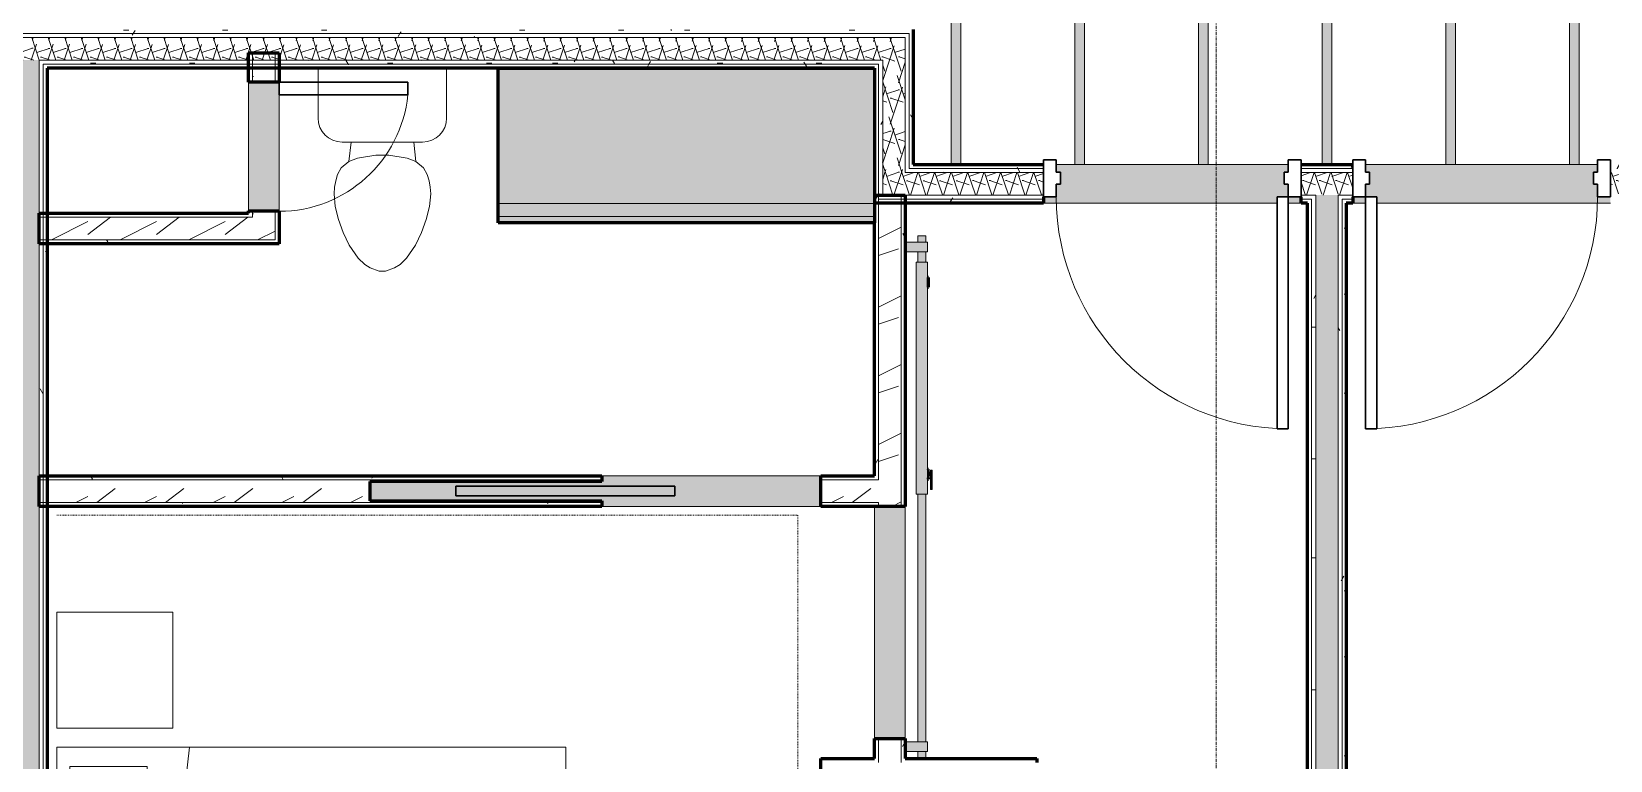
# Model space of a CAD drawing. Header units: inches. Extents: x -4061 to -1937, y 9836 to 11171.
# Drawn here: x -3338.2 to -3093.1, y 10268.7 to 10381.8 of the extents above; entities that cross this region are included whole.
import ezdxf

# ---------------------------------------------------------------- set-up
doc = ezdxf.new("R2010")
doc.units = ezdxf.units.IN
doc.header["$MEASUREMENT"] = 0
doc.linetypes.add('Dash', pattern=[0.25, 0.125, -0.125])
doc.linetypes.add('Grid Line 1_2_', pattern=[0.875, 0.5, -0.125, 0.125, -0.125])
for name, color, linetype, lineweight in [('0-1', 7, 'Continuous', 5), ('0-2', 250, 'Continuous', 9), ('A-DOOR', 31, 'Continuous', 18), ('A-DOOR-1', 250, 'Continuous', 9), ('A-DOOR-2', 50, 'Continuous', 30), ('A-DOOR-3', 90, 'Continuous', 18), ('A-DOOR-4', 135, 'Continuous', 18), ('A-DOOR-5', 7, 'Continuous', 18), ('A-DOOR-6', 10, 'Continuous', 60), ('A-DOOR-7', 31, 'Continuous', 30), ('A-DOOR-8', 31, 'Continuous', 9), ('A-DOOR-FRAM', 31, 'Continuous', 30), ('A-WALL', 113, 'Continuous', 18), ('A-WALL-1', 8, 'Continuous', 5), ('A-WALL-2', 10, 'Continuous', 60), ('A-WALL-3', 7, 'Continuous', 18), ('A-WALL-PATT-1', 250, 'Continuous', 9), ('A-WALL-PATT-2', 253, 'Continuous', 9), ('A-WALL-PATT-4', 111, 'Continuous', 9), ('I-FURN-1', 250, 'Continuous', 9), ('I-FURN-HDLN-1', 250, 'Dash', 9), ('I-WALL', 2, 'Continuous', 18), ('I-WALL-1', 2, 'Continuous', 5), ('I-WALL-2', 2, 'Continuous', 60), ('P-SANR-FIXT-2', 250, 'Continuous', 9), ('Q-CASE-1', 253, 'Continuous', 9), ('Q-CASE-2', 10, 'Continuous', 60), ('Q-CASE-3', 250, 'Continuous', 9), ('S-BEAM', 12, 'Continuous', 9), ('S-GRID-1', 1, 'Grid Line 1_2_', 9)]:
    doc.layers.add(name, color=color, linetype=linetype, lineweight=lineweight)
pattern_1 = [(0, (-88.066, -241.96), (20.48, 5.12), [0.845, -14.515, 0.845, -14.515, -81.92]), (0, (-88.066, -241.96), (20.48, 5.12), [-30.72, 0.845, -29.875, 0.845, -14.515, -35.84]), (0, (-88.066, -241.96), (20.48, 5.12), [-76.8, 0.845, -9.395, 0.845, -24.755]), (120, (-80.386, -239.4), (-14.67405, 15.1762003), [0.845, -14.515, 0.845, -14.515, -81.92]), (120, (-80.386, -239.4), (-14.67405, 15.1762003), [-30.72, 0.845, -29.875, 0.845, -14.515, -35.84]), (120, (-80.386, -239.4), (-14.67405, 15.1762003), [-76.8, 0.845, -9.395, 0.845, -24.755]), (240, (-77.826, -229.16), (-5.80595, -20.2962003), [0.845, -14.515, 0.845, -14.515, -81.92]), (240, (-77.826, -229.16), (-5.80595, -20.2962003), [-30.72, 0.845, -29.875, 0.845, -14.515, -35.84]), (240, (-77.826, -229.16), (-5.80595, -20.2962003), [-76.8, 0.845, -9.395, 0.845, -24.755])]
pattern_2 = [(216.87, (-83.801, -231.298), (31.9871619, 21.32545714), [5.331, -47.981]), (206.565, (-77.404, -234.497), (-10.662476, -10.6620098), [11.921, -11.921]), (198.435, (-77.404, -239.828), (-21.3244936, -10.6625869), [6.744, -26.974])]
pattern_3 = [(161.57, (-87.746, -241.64), (-2.560496185, -0.000537386), [0, -18.214, 2.022, 0]), (18.43, (-88.386, -241.64), (-2.560496185, 0.000537386), [0, -18.214, 2.022, 0]), (108.43, (-87.746, -241.64), (1.27922091, -6.400876726), [6.07, -14.166]), (71.57, (-88.386, -241.64), (1.27922091, 6.400876726), [6.07, -14.166])]

# ---------------------------------------------------------------- blocks, each defined once
blk = doc.blocks.new('Pocket_Door_2385 - 34_ x 80_-1722045-ENLARGED RCP - 2ND FLOOR PLAN - WEST')
at = {"layer": 'A-DOOR-2'}
for p, q in [((-39.67, 0.75), (-39.67, -0.75)), ((-5.67, 0.75), (-39.67, 0.75)), ((-5.67, -0.75), (-5.67, 0.75)), ((-39.67, -0.75), (-5.67, -0.75))]:
    blk.add_line(p, q, dxfattribs=at)
blk = doc.blocks.new('Toilet-Domestic-3D - Toilet-Domestic-3D-1372870-ENLARGED RCP - 2ND FLOOR PLAN - WEST')
at = {"layer": 'P-SANR-FIXT-2'}
for p, q in [((-5.13, 8), (-3.74, 10)), ((-3.74, 10), (-2.74, 11)), ((-2.74, 11), (-1.87, 11.5)), ((-1.87, 11.5), (-0.5, 12)), ((-0.5, 12), (0.5, 12)), ((0.5, 12), (1.87, 11.5)), ((1.87, 11.5), (2.74, 11)), ((2.74, 11), (3.74, 10)), ((3.74, 10), (5.13, 8)), ((-6.06, 6), (-5.13, 8)), ((5.13, 8), (6.06, 6)), ((-6.79, 4), (-6.06, 6)), ((6.06, 6), (6.79, 4)), ((-7.33, 1.99), (-6.79, 4)), ((6.79, 4), (7.33, 1.99)), ((-7.5, 0), (-7.33, 1.99)), ((7.33, 1.99), (7.5, 0)), ((-7.41, -1), (-7.5, 0)), ((-7.24, -2), (-7.41, -1)), ((-6.97, -3), (-7.24, -2)), ((7.24, -2), (6.97, -3)), ((7.41, -1), (7.24, -2)), ((7.5, 0), (7.41, -1)), ((-6.4, -4), (-6.97, -3)), ((-5.21, -5), (-6.4, -4)), ((6.4, -4), (5.21, -5)), ((6.97, -3), (6.4, -4)), ((-3.84, -5.5), (-5.21, -5)), ((-4.86, -8.02), (-5.21, -5)), ((-1, -6), (-3.84, -5.5)), ((1, -6), (-1, -6)), ((3.84, -5.5), (1, -6)), ((5.21, -5), (3.84, -5.5)), ((4.86, -8.02), (5.21, -5)), ((6.25, -8.02), (-6.25, -8.02)), ((-9.98, -11.75), (-9.98, -19.48)), ((9.98, -19.48), (9.98, -11.75)), ((-9.98, -19.48), (9.98, -19.48))]:
    blk.add_line(p, q, dxfattribs=at)
for centre, start, end in [((-6.25, -11.75), 90, 180), ((6.25, -11.75), 0, 90)]:
    blk.add_arc(centre, 3.73, start, end, dxfattribs=at)
blk = doc.blocks.new('OD_CW_Base Cabinet - OD_CW_Base Cabinet-1913600-ENLARGED RCP - 2ND FLOOR PLAN - WEST')
at = {"layer": 'Q-CASE-1'}
for points in [[(0.74, 0), (0.74, -1), (59.14, -1), (59.14, 0), (5.69, 0)], [(0.74, -1), (0.74, -3), (59.14, -3), (59.14, -1), (5.69, -1)], [(59.14, -3), (0.74, -3), (0.74, -24), (59.14, -24), (59.14, -4.98)]]:
    blk.add_hatch(color=256, dxfattribs=at).paths.add_polyline_path(points, flags=0)
at = {"layer": 'Q-CASE-2'}
for p, q in [((0.74, -24), (0.74, 0)), ((0.74, 0), (59.14, 0)), ((59.14, 0), (59.14, -24)), ((59.14, -24), (0.74, -24))]:
    blk.add_line(p, q, dxfattribs=at)
at = {"layer": 'Q-CASE-3'}
for p, q in [((0.74, 0), (0.74, -1)), ((59.14, 0), (0.74, 0)), ((59.14, -1), (0.74, -1)), ((0.74, -1), (0.74, -3)), ((59.14, -1), (0.74, -1)), ((59.14, -1), (59.14, 0)), ((59.14, -3), (59.14, -1)), ((0.74, -3), (0.74, -24)), ((59.14, -3), (0.74, -3)), ((59.14, -24), (59.14, -3)), ((59.14, -24), (0.74, -24))]:
    blk.add_line(p, q, dxfattribs=at)
blk = doc.blocks.new('Interior_barn_door_18732 - Interior_barn_door_18732-V2-ENLARGED RCP - 2ND FLOOR PLAN - WEST')
at = {"layer": 'A-DOOR-3'}
for points in [[(-23.44, 6.07), (-23.68, 6.07), (-23.66, 5.82), (-23.44, 5.82), (-23.44, 6)], [(-22.49, 6.32), (-22.52, 6.57), (-23.63, 6.57), (-23.63, 6.32), (-22.49, 6.32)], [(-22.69, 5.82), (-22.69, 6.07), (-23.44, 6.07), (-23.44, 5.82)], [(-22.82, 6.07), (-22.85, 6.32), (-23.31, 6.32), (-23.28, 6.07), (-22.85, 6.07)], [(-22.45, 5.82), (-22.47, 6.07), (-22.69, 6.07), (-22.68, 5.82), (-22.47, 5.82)], [(-20.63, 6.57), (-22.49, 6.56), (-22.49, 6.32), (-20.63, 6.32)]]:
    blk.add_hatch(color=256, dxfattribs=at).paths.add_polyline_path(points, flags=0)
at = {"layer": 'A-DOOR-4'}
h = blk.add_hatch(color=256, dxfattribs=at)
h.paths.add_polyline_path([(21, 5.49), (21, 5.57), (20, 5.55), (20, 4.95), (21, 4.95), (21, 5.39)], flags=0)
h.paths.add_polyline_path([(18.5, 5.26), (18.5, 5.57), (-19.9, 5.55), (-19.9, 4.95), (18.5, 4.95), (18.5, 5.26)], flags=0)
h.paths.add_polyline_path([(-55.9, 5.38), (-55.9, 5.57), (-57.5, 5.55), (-57.5, 4.95), (-55.9, 4.95), (-55.9, 5.26)], flags=0)
h.paths.add_polyline_path([(-59, 5.39), (-59, 5.57), (-60, 5.55), (-60, 4.95), (-59, 4.95), (-59, 5.26)], flags=0)
h = blk.add_hatch(color=256, dxfattribs=at)
h.paths.add_polyline_path([(21, 4.64), (21, 4.95), (20, 4.95), (20, 4.32), (21, 4.34), (21, 4.51)], flags=0)
h.paths.add_polyline_path([(18.5, 4.51), (18.5, 4.95), (-19.9, 4.95), (-19.9, 4.32), (18.5, 4.35), (18.5, 4.41)], flags=0)
h.paths.add_polyline_path([(-55.9, 4.32), (-55.9, 4.95), (-57.5, 4.95), (-57.5, 4.32)], flags=0)
h.paths.add_polyline_path([(-59, 4.63), (-59, 4.95), (-60, 4.95), (-60, 4.32), (-59, 4.34), (-59, 4.51)], flags=0)
h = blk.add_hatch(color=256, dxfattribs=at)
h.paths.add_polyline_path([(20, 2.37), (20, 5.85), (18.5, 5.85), (18.5, 2.37), (19.69, 2.37)], flags=0)
h.paths.add_polyline_path([(-57.5, 4.79), (-57.5, 5.85), (-59, 5.82), (-59, 2.37), (-57.5, 2.37), (-57.5, 4.79)], flags=0)
for points in [[(-19.9, 5.82), (-55.9, 5.82), (-55.9, 4.07), (-19.9, 4.07)], [(-52.06, 6), (-53.56, 6), (-53.56, 5.82), (-52.06, 5.82)]]:
    blk.add_hatch(color=256, dxfattribs=at).paths.add_polyline_path(points, flags=0)
h = blk.add_hatch(color=256, dxfattribs=at)
h.paths.add_polyline_path([(-22.23, 5.82), (-22.23, 6), (-22.45, 6), (-22.45, 5.82)], flags=0)
h.paths.add_polyline_path([(-23.68, 6), (-23.73, 6), (-23.73, 5.82), (-23.68, 5.82)], flags=0)
at = {"layer": 'A-DOOR-1'}
for p, q in [((-23.69, 6.07), (-23.69, 5.82)), ((-23.44, 6.07), (-23.69, 6.07)), ((-23.69, 6.07), (-23.68, 6.07)), ((-22.49, 6.57), (-23.63, 6.57)), ((-23.63, 6.57), (-23.63, 6.32)), ((-23.63, 6.32), (-22.49, 6.32)), ((-22.69, 6.07), (-23.44, 6.07)), ((-23.32, 6.32), (-23.32, 6.07)), ((-23.32, 6.32), (-23.32, 6.07)), ((-22.82, 6.07), (-22.82, 6.32)), ((-22.82, 6.07), (-22.82, 6.32)), ((-22.44, 6.07), (-22.69, 6.07)), ((-22.49, 6.32), (-22.49, 6.57)), ((-22.45, 6.07), (-22.44, 6.07)), ((-22.44, 5.82), (-22.44, 6.07)), ((-20.62, 6.32), (-20.62, 6.57))]:
    blk.add_line(p, q, dxfattribs=at)
for points, knots in [([(-22.49, 6.32), (-22.4, 6.32), (-22.1, 6.32), (-21.53, 6.32), (-21, 6.32), (-20.74, 6.32), (-20.61, 6.32), (-20.62, 6.32), (-20.64, 6.32)], [0.1495851, 0.1495851, 0.1495851, 0.1495851, 0.2105513, 0.2964689, 0.3707648, 0.4376596, 0.4969616, 0.5310493, 0.5310493, 0.5310493, 0.5310493]), ([(-20.64, 6.57), (-20.62, 6.57), (-20.61, 6.57), (-20.73, 6.57), (-21.01, 6.57), (-21.53, 6.57), (-22.12, 6.57), (-22.38, 6.57), (-22.48, 6.57)], [-0.5310493, -0.5310493, -0.5310493, -0.5310493, -0.4969616, -0.4376596, -0.3707648, -0.2964689, -0.2105513, -0.1495851, -0.1495851, -0.1495851, -0.1495851])]:
    blk.add_open_spline(points, degree=3, knots=knots, dxfattribs=at)
at = {"layer": 'A-DOOR-5'}
for p, q in [((-59, 5.57), (-60, 5.57)), ((-60, 5.57), (-60, 4.95)), ((-60, 4.95), (-60, 4.32)), ((-59, 2.37), (-59, 5.85)), ((-59, 5.85), (-57.5, 5.85)), ((-57.5, 5.85), (-57.5, 2.37)), ((-55.9, 5.57), (-57.5, 5.57)), ((-55.9, 4.07), (-55.9, 5.82)), ((-55.9, 5.82), (-19.9, 5.82)), ((-19.9, 5.82), (-19.9, 4.07)), ((18.5, 5.57), (-19.9, 5.57)), ((18.5, 5.85), (20, 5.85)), ((18.5, 2.37), (18.5, 5.85)), ((20, 5.85), (20, 2.37)), ((21, 5.57), (20, 5.57)), ((21, 4.95), (21, 5.57)), ((21, 4.32), (21, 4.95)), ((-60, 4.32), (-59, 4.32)), ((-57.5, 4.32), (-55.9, 4.32)), ((-19.9, 4.07), (-55.9, 4.07)), ((-19.9, 4.32), (18.5, 4.32)), ((20, 4.32), (21, 4.32))]:
    blk.add_line(p, q, dxfattribs=at)
at = {"layer": 'A-DOOR-6'}
for p, q in [((-53.56, 6), (-53.56, 5.82)), ((-52.06, 6), (-53.56, 6)), ((-52.06, 5.82), (-52.06, 6)), ((-23.73, 6), (-23.73, 5.82)), ((-23.68, 6), (-23.73, 6)), ((-22.23, 6), (-22.45, 6)), ((-22.23, 5.82), (-22.23, 6))]:
    blk.add_line(p, q, dxfattribs=at)
blk = doc.blocks.new('Single-Flush - CLOSET-1720256-ENLARGED RCP - 2ND FLOOR PLAN - WEST')
at = {"layer": 'A-DOOR-1'}
blk.add_arc((10, -2.37), 20.07, 180, 264.2799, dxfattribs=at)
at = {"layer": 'A-DOOR-2'}
for p, q in [((8, -2.37), (8, -22.34)), ((10, -2.37), (8, -2.37)), ((10, -2.37), (10, -22.34)), ((10, -22.34), (8, -22.34))]:
    blk.add_line(p, q, dxfattribs=at)
blk = doc.blocks.new('Bed-Standard - Queen 60_ x 79_-1433484-ENLARGED RCP - 2ND FLOOR PLAN - WEST')
at = {"layer": 'I-FURN-1'}
for p, q in [((-19.31, 41.3), (40.69, 41.3)), ((-19.31, -37.7), (-19.31, 41.3)), ((40.69, 41.3), (40.69, -37.7)), ((40.69, -23.7), (-19.31, -17.13)), ((-16.31, -23.7), (37.69, -23.7)), ((-16.31, -35.7), (-16.31, -23.7)), ((37.69, -35.7), (37.69, -23.7)), ((-16.31, -35.7), (37.69, -35.7)), ((40.69, -37.7), (-19.31, -37.7))]:
    blk.add_line(p, q, dxfattribs=at)
at = {"layer": 'I-FURN-HDLN-1'}
for p, q in [((-55.31, 77.3), (64.69, 77.3)), ((-55.31, -37.7), (-55.31, 77.3)), ((64.69, 77.3), (64.69, -37.7))]:
    blk.add_line(p, q, dxfattribs=at)
blk = doc.blocks.new('Table-Night Stand - 18_ x 18_ x 24_-1372838-ENLARGED RCP - 2ND FLOOR PLAN - WEST')
at = {"layer": 'I-FURN-1'}
for p, q in [((0.15, 0), (18.15, 0)), ((0.15, -18), (0.15, 0)), ((18.15, 0), (18.15, -18)), ((18.15, -18), (0.15, -18))]:
    blk.add_line(p, q, dxfattribs=at)
blk = doc.blocks.new('CTR - 1st Phase - Unit Layouts_rvt-1-ENLARGED RCP - 2ND FLOOR PLAN - WEST')
at = {"layer": 'A-WALL-1'}
for points in [[(-3303.85, 10354), (-3299.72, 10354), (-3299.72, 10374), (-3304.47, 10374), (-3304.47, 10354)], [(-3215.65, 10308.12), (-3215.65, 10312.87), (-3249.65, 10312.87), (-3249.65, 10312), (-3285.65, 10312), (-3285.65, 10309), (-3249.65, 10309), (-3249.65, 10308.12), (-3227.61, 10308.12)], [(-3206.7, 10272.12), (-3202.57, 10272.12), (-3202.57, 10308.12), (-3207.32, 10308.12), (-3207.32, 10272.12)]]:
    blk.add_hatch(color=256, dxfattribs=at).paths.add_polyline_path(points, flags=0)
at = {"layer": 'A-WALL-PATT-1'}
h = blk.add_hatch(dxfattribs=at)
h.set_pattern_fill('FP_1', color=256, style=0, pattern_type=2)
h.set_pattern_definition(pattern_1)
h.paths.add_polyline_path([(-3207.32, 10269.02), (-3206.7, 10269.02), (-3206.7, 10272.12), (-3207.32, 10272.12), (-3207.32, 10269.13)], flags=0)
h.paths.add_polyline_path([(-3206.7, 10308.12), (-3206.7, 10308.75), (-3207.32, 10308.75), (-3207.32, 10308.12)], flags=0)
h.paths.add_polyline_path([(-3207.32, 10312.25), (-3206.7, 10312.25), (-3206.7, 10356.44), (-3207.32, 10356.44), (-3207.32, 10312.8)], flags=0)
h = blk.add_hatch(dxfattribs=at)
h.set_pattern_fill('FP_1', color=256, style=0, pattern_type=2)
h.set_pattern_definition(pattern_1)
h.paths.add_polyline_path([(-3202.57, 10269.02), (-3202.57, 10272.12), (-3203.2, 10272.12), (-3203.2, 10269.02)], flags=0)
h.paths.add_polyline_path([(-3203.2, 10308.12), (-3202.57, 10308.12), (-3202.57, 10356.44), (-3203.2, 10356.44), (-3203.2, 10312.8)], flags=0)
h = blk.add_hatch(dxfattribs=at)
h.set_pattern_fill('FP_1', color=256, style=0, pattern_type=2)
h.set_pattern_definition(pattern_1)
h.paths.add_polyline_path([(-3319.58, 10348.87), (-3299.72, 10348.87), (-3299.72, 10349.5), (-3335.72, 10349.5), (-3335.72, 10348.87)], flags=0)
h = blk.add_hatch(dxfattribs=at)
h.set_pattern_fill('FP_1', color=256, style=0, pattern_type=2)
h.set_pattern_definition(pattern_1)
h.paths.add_polyline_path([(-3207.32, 10312.25), (-3207.32, 10312.87), (-3215.65, 10312.87), (-3215.65, 10312.25), (-3207.33, 10312.25)], flags=0)
h.paths.add_polyline_path([(-3249.65, 10312.25), (-3249.65, 10312.87), (-3335.72, 10312.86), (-3335.72, 10312.25), (-3255.25, 10312.25)], flags=0)
h = blk.add_hatch(dxfattribs=at)
h.set_pattern_fill('FP_1', color=256, style=0, pattern_type=2)
h.set_pattern_definition(pattern_1)
h.paths.add_polyline_path([(-3207.32, 10308.12), (-3207.32, 10308.75), (-3215.65, 10308.75), (-3215.65, 10308.12), (-3212.28, 10308.12)], flags=0)
h.paths.add_polyline_path([(-3249.65, 10308.12), (-3249.65, 10308.75), (-3335.72, 10308.75), (-3335.72, 10308.12), (-3255.25, 10308.12)], flags=0)
h = blk.add_hatch(dxfattribs=at)
h.set_pattern_fill('FP_1', color=256, style=0, pattern_type=2)
h.set_pattern_definition(pattern_1)
h.paths.add_polyline_path([(-3215.65, 10186.77), (-3215.02, 10186.77), (-3215.02, 10188.52), (-3215.65, 10188.52)], flags=0)
h.paths.add_polyline_path([(-3215.65, 10262.52), (-3215.02, 10262.52), (-3215.02, 10269.02), (-3215.65, 10269.02), (-3215.65, 10264.27)], flags=0)
at = {"layer": 'A-WALL-PATT-2'}
h = blk.add_hatch(dxfattribs=at)
h.set_pattern_fill('FP_2', color=256, style=0, pattern_type=2)
h.set_pattern_definition(pattern_2)
h.paths.add_polyline_path([(-3300.35, 10353), (-3300.35, 10354), (-3303.85, 10354), (-3303.85, 10353)], flags=0)
h.paths.add_polyline_path([(-3303.85, 10374), (-3300.35, 10374), (-3300.35, 10376.14), (-3303.85, 10376.14)], flags=0)
h = blk.add_hatch(dxfattribs=at)
h.set_pattern_fill('FP_2', color=256, style=0, pattern_type=2)
h.set_pattern_definition(pattern_2)
h.paths.add_polyline_path([(-3204.61, 10268.4), (-3203.2, 10268.4), (-3203.2, 10272.12), (-3206.7, 10272.12), (-3206.7, 10268.4)], flags=0)
h.paths.add_polyline_path([(-3206.7, 10308.12), (-3203.2, 10308.12), (-3203.2, 10356.44), (-3206.7, 10356.44), (-3206.7, 10308.75)], flags=0)
h = blk.add_hatch(dxfattribs=at)
h.set_pattern_fill('FP_2', color=256, style=0, pattern_type=2)
h.set_pattern_definition(pattern_2)
h.paths.add_polyline_path([(-3335.72, 10349.5), (-3300.35, 10349.5), (-3300.35, 10353), (-3335.72, 10353), (-3335.72, 10349.63)], flags=0)
h = blk.add_hatch(dxfattribs=at)
h.set_pattern_fill('FP_2', color=256, style=0, pattern_type=2)
h.set_pattern_definition(pattern_2)
h.paths.add_polyline_path([(-3206.7, 10308.75), (-3206.7, 10312.25), (-3215.65, 10312.25), (-3215.65, 10308.75), (-3207.32, 10308.75)], flags=0)
h.paths.add_polyline_path([(-3255.25, 10308.75), (-3249.65, 10308.75), (-3249.65, 10309), (-3285.65, 10309), (-3285.65, 10312), (-3249.65, 10312), (-3249.65, 10312.25), (-3335.72, 10312.24), (-3335.72, 10308.75), (-3277.14, 10308.75)], flags=0)
at = {"layer": 'A-WALL-2'}
for p, q in [((-3304.47, 10374), (-3304.47, 10378.51)), ((-3304.47, 10378.51), (-3299.72, 10378.51)), ((-3299.72, 10378.51), (-3299.72, 10374)), ((-3299.72, 10374), (-3304.47, 10374)), ((-3207.32, 10356.44), (-3202.57, 10356.44)), ((-3202.57, 10356.44), (-3202.57, 10308.12)), ((-3336.97, 10348.87), (-3336.97, 10353.62)), ((-3336.97, 10353.62), (-3304.47, 10353.62)), ((-3304.47, 10353.62), (-3304.47, 10354)), ((-3304.47, 10354), (-3299.72, 10354)), ((-3299.72, 10354), (-3299.72, 10353.62)), ((-3299.72, 10353.62), (-3299.72, 10349.5)), ((-3207.32, 10312.87), (-3207.32, 10352.13)), ((-3299.72, 10348.87), (-3336.97, 10348.87)), ((-3299.72, 10349.5), (-3299.72, 10348.87)), ((-3336.97, 10312.87), (-3249.65, 10312.87)), ((-3336.97, 10308.12), (-3336.97, 10312.87)), ((-3249.65, 10312), (-3285.65, 10312)), ((-3285.65, 10312), (-3285.65, 10309)), ((-3249.65, 10312.87), (-3249.65, 10312)), ((-3215.65, 10312.87), (-3207.32, 10312.87)), ((-3215.65, 10308.12), (-3215.65, 10312.87)), ((-3285.65, 10309), (-3249.65, 10309)), ((-3249.65, 10309), (-3249.65, 10308.12)), ((-3249.65, 10308.12), (-3336.97, 10308.12)), ((-3207.32, 10308.12), (-3215.65, 10308.12)), ((-3202.57, 10308.12), (-3207.32, 10308.12)), ((-3207.32, 10269.02), (-3207.32, 10272.12)), ((-3207.32, 10272.12), (-3202.57, 10272.12)), ((-3202.57, 10272.12), (-3202.57, 10269.02)), ((-3215.65, 10264.27), (-3215.65, 10269.02)), ((-3215.65, 10269.02), (-3215.02, 10269.02)), ((-3215.02, 10269.02), (-3210.9, 10269.02)), ((-3210.9, 10269.02), (-3207.32, 10269.02)), ((-3202.57, 10269.02), (-3182.12, 10269.02)), ((-3182.12, 10269.02), (-3182.12, 10268.4))]:
    blk.add_line(p, q, dxfattribs=at)
at = {"layer": 'A-WALL-3'}
for p, q in [((-3303.85, 10378.51), (-3303.85, 10374)), ((-3300.35, 10378.51), (-3300.35, 10374)), ((-3304.47, 10374), (-3304.47, 10354)), ((-3299.72, 10354), (-3299.72, 10374)), ((-3206.7, 10356.44), (-3206.7, 10312.25)), ((-3203.2, 10356.44), (-3203.2, 10308.12)), ((-3336.97, 10353), (-3303.85, 10353)), ((-3303.85, 10354), (-3303.85, 10353.62)), ((-3303.85, 10353), (-3303.85, 10353.62)), ((-3300.35, 10354), (-3300.35, 10353.62)), ((-3300.35, 10353), (-3300.35, 10353.62)), ((-3300.35, 10349.5), (-3300.35, 10353)), ((-3336.97, 10349.5), (-3300.35, 10349.5)), ((-3249.65, 10312.25), (-3336.97, 10312.25)), ((-3215.65, 10312.87), (-3249.65, 10312.87)), ((-3207.32, 10312.25), (-3215.65, 10312.25)), ((-3207.32, 10312.25), (-3206.7, 10312.25)), ((-3249.65, 10308.75), (-3336.97, 10308.75)), ((-3207.32, 10308.75), (-3215.65, 10308.75)), ((-3207.32, 10308.75), (-3206.7, 10308.75)), ((-3206.7, 10308.75), (-3206.7, 10308.12)), ((-3249.65, 10308.12), (-3215.65, 10308.12)), ((-3207.32, 10308.12), (-3207.32, 10272.12)), ((-3202.57, 10272.12), (-3202.57, 10308.12)), ((-3206.7, 10272.12), (-3206.7, 10269.02)), ((-3203.2, 10272.12), (-3203.2, 10269.02)), ((-3206.7, 10268.4), (-3206.7, 10269.02)), ((-3203.2, 10268.4), (-3203.2, 10269.02))]:
    blk.add_line(p, q, dxfattribs=at)
at = {"layer": '0-2'}
for name, p, rotation in [('Toilet-Domestic-3D - Toilet-Domestic-3D-1372870-ENLARGED RCP - 2ND FLOOR PLAN - WEST', (-3283.72, 10356.66), 180), ('OD_CW_Base Cabinet - OD_CW_Base Cabinet-1913600-ENLARGED RCP - 2ND FLOOR PLAN - WEST', (-3206.59, 10352.13), 180), ('Single-Flush - CLOSET-1720256-ENLARGED RCP - 2ND FLOOR PLAN - WEST', (-3302.1, 10364), 90.00000000000966), ('Interior_barn_door_18732 - Interior_barn_door_18732-V2-ENLARGED RCP - 2ND FLOOR PLAN - WEST', (-3204.95, 10290.12), 269.9999999999642), ('Bed-Standard - Queen 60_ x 79_-1433484-ENLARGED RCP - 2ND FLOOR PLAN - WEST', (-3296.54, 10251.46), 269.9999999999839), ('Table-Night Stand - 18_ x 18_ x 24_-1372838-ENLARGED RCP - 2ND FLOOR PLAN - WEST', (-3316.25, 10291.85), 269.9999999999839)]:
    blk.add_blockref(name, p, dxfattribs=dict(at, rotation=rotation))
blk.add_blockref('Pocket_Door_2385 - 34_ x 80_-1722045-ENLARGED RCP - 2ND FLOOR PLAN - WEST', (-3232.65, 10310.5), dxfattribs=at)
blk = doc.blocks.new('CTR - 1st Phase - Shell_rvt-1-ENLARGED RCP - 2ND FLOOR PLAN - WEST')
at = {"layer": 'S-GRID-1'}
blk.add_line((-3154.32, 9836.18), (-3154.32, 11138.35), dxfattribs=at)
blk = doc.blocks.new('HOLLOW METAL - UNIT DOOR-1759144-ENLARGED RCP - 2ND FLOOR PLAN - WEST')
at = {"layer": 'A-DOOR-7'}
for p, q in [((18, 38.25), (16.25, 38.25)), ((16.25, 38.25), (16.25, 2.25)), ((18, 2.25), (18, 38.25)), ((16.25, 2.25), (18, 2.25))]:
    blk.add_line(p, q, dxfattribs=at)
at = {"layer": 'A-DOOR-8'}
blk.add_arc((18, 2.25), 36, 90, 180, dxfattribs=at)
at = {"layer": 'A-DOOR-FRAM'}
for p, q in [((-18, 2.25), (-20, 2.25)), ((-20, 2.25), (-20, -3.5)), ((-18, 0.3125), (-18, 2.25)), ((-17.375, 0.3125), (-18, 0.3125)), ((-17.375, -1.5625), (-17.375, 0.3125)), ((18, 0.3125), (17.375, 0.3125)), ((17.375, 0.3125), (17.375, -1.5625)), ((18, 2.25), (18, 0.3125)), ((20, 2.25), (18, 2.25)), ((20, -3.5), (20, 2.25)), ((-18, -3.5), (-18, -1.5625)), ((-18, -1.5625), (-17.375, -1.5625)), ((17.375, -1.5625), (18, -1.5625)), ((18, -1.5625), (18, -3.5)), ((-20, -3.5), (-18, -3.5)), ((18, -3.5), (20, -3.5))]:
    blk.add_line(p, q, dxfattribs=at)
blk = doc.blocks.new('HOLLOW METAL - UNIT DOOR-1758958-ENLARGED RCP - 2ND FLOOR PLAN - WEST')
at = {"layer": 'A-DOOR-7'}
for p, q in [((16.25, -2.25), (18, -2.25)), ((16.25, -38.25), (16.25, -2.25)), ((18, -2.25), (18, -38.25)), ((18, -38.25), (16.25, -38.25))]:
    blk.add_line(p, q, dxfattribs=at)
at = {"layer": 'A-DOOR-8'}
blk.add_arc((18, -2.25), 36, 180, 270, dxfattribs=at)
at = {"layer": 'A-DOOR-FRAM'}
for p, q in [((-20, 3.5), (-18, 3.5)), ((-20, -2.25), (-20, 3.5)), ((-18, 3.5), (-18, 1.5625)), ((18, 3.5), (20, 3.5)), ((18, 1.5625), (18, 3.5)), ((20, 3.5), (20, -2.25)), ((-18, 1.5625), (-17.375, 1.5625)), ((-17.375, 1.5625), (-17.375, -0.3125)), ((17.375, 1.5625), (18, 1.5625)), ((17.375, -0.3125), (17.375, 1.5625)), ((-18, -2.25), (-20, -2.25)), ((-18, -0.3125), (-18, -2.25)), ((-17.375, -0.3125), (-18, -0.3125)), ((18, -0.3125), (17.375, -0.3125)), ((18, -2.25), (18, -0.3125)), ((20, -2.25), (18, -2.25))]:
    blk.add_line(p, q, dxfattribs=at)
blk = doc.blocks.new('Dimension Lumber - 2x10-V35-ENLARGED RCP - 2ND FLOOR PLAN - WEST')
at = {"layer": 'S-BEAM'}
h = blk.add_hatch(color=256, dxfattribs=at)
h.paths.add_polyline_path([(-44.12, 0.75), (-44.12, -0.75), (-12.78, -0.75), (-12.78, 0.75), (-26.74, 0.75)], flags=0)
h.paths.add_polyline_path([(-10.47, 0.75), (-10.47, -0.75), (-8.65, -0.75), (-8.65, 0.75)], flags=0)
h.paths.add_polyline_path([(-6.34, 0.75), (-6.34, -0.75), (-4.41, -0.75), (-4.41, 0.75)], flags=0)
h.paths.add_polyline_path([(-2.1, -0.75), (44.12, -0.75), (44.12, 0.75), (-2.1, 0.75)], flags=0)
for p, q in [((-44.12, 0.75), (-12.77, 0.75)), ((-10.48, 0.75), (-8.64, 0.75)), ((-6.35, 0.75), (-4.4, 0.75)), ((-2.11, 0.75), (44.12, 0.75)), ((-44.12, -0.75), (-12.77, -0.75)), ((-10.48, -0.75), (-8.64, -0.75)), ((-6.35, -0.75), (-4.4, -0.75)), ((-2.11, -0.75), (44.12, -0.75))]:
    blk.add_line(p, q, dxfattribs=at)

msp = doc.modelspace()

# ---------------------------------------------------------------- hatches: boundary and pattern name
at = {"layer": 'A-WALL-PATT-4'}
h = msp.add_hatch(dxfattribs=at)
h.set_pattern_fill('FP_1', color=256, style=0, pattern_type=2)
h.set_pattern_definition(pattern_1)
h.paths.add_polyline_path([(-3227.61, 10381.51), (-3201.32, 10381.51), (-3201.32, 10382.14), (-3341.72, 10382.14), (-3341.72, 10381.51), (-3258.27, 10381.51)], flags=0)
h = msp.add_hatch(dxfattribs=at)
h.set_pattern_fill('FP_1', color=256, style=0, pattern_type=2)
h.set_pattern_definition(pattern_1)
h.paths.add_polyline_path([(-3202.57, 10380.89), (-3201.95, 10380.89), (-3201.95, 10381.51), (-3341.1, 10381.51), (-3341.1, 10380.89), (-3212.28, 10380.89)], flags=0)
h = msp.add_hatch(dxfattribs=at)
h.set_pattern_fill('FP_4', color=256, style=0, pattern_type=2)
h.set_pattern_definition(pattern_3)
h.paths.add_polyline_path([(-3258.27, 10377.39), (-3202.57, 10377.39), (-3202.57, 10380.89), (-3340.47, 10380.89), (-3340.47, 10377.39), (-3265.72, 10377.39)], flags=0)
h = msp.add_hatch(dxfattribs=at)
h.set_pattern_fill('FP_1', color=256, style=0, pattern_type=2)
h.set_pattern_definition(pattern_1)
h.paths.add_polyline_path([(-3201.95, 10361.19), (-3201.32, 10361.19), (-3201.32, 10381.51), (-3201.95, 10381.51), (-3201.95, 10361.21)], flags=0)
h = msp.add_hatch(dxfattribs=at)
h.set_pattern_fill('FP_4', color=256, style=0, pattern_type=2)
h.set_pattern_definition(pattern_3)
h.paths.add_polyline_path([(-3340.47, 9988.81), (-3336.97, 9988.81), (-3336.97, 10377.39), (-3340.47, 10377.39), (-3340.47, 10021.52)], flags=0)
h = msp.add_hatch(dxfattribs=at)
h.set_pattern_fill('FP_1', color=256, style=0, pattern_type=2)
h.set_pattern_definition(pattern_1)
h.paths.add_polyline_path([(-3336.97, 10376.76), (-3206.07, 10376.76), (-3206.07, 10377.39), (-3336.97, 10377.39)], flags=0)
h = msp.add_hatch(dxfattribs=at)
h.set_pattern_fill('FP_4', color=256, style=0, pattern_type=2)
h.set_pattern_definition(pattern_3)
h.paths.add_polyline_path([(-3206.07, 10359.94), (-3202.57, 10359.94), (-3202.57, 10377.39), (-3206.07, 10377.39), (-3206.07, 10360.28)], flags=0)
h = msp.add_hatch(dxfattribs=at)
h.set_pattern_fill('FP_1', color=256, style=0, pattern_type=2)
h.set_pattern_definition(pattern_1)
h.paths.add_polyline_path([(-3336.97, 9988.81), (-3336.35, 9988.81), (-3336.35, 10182.65), (-3336.97, 10182.65), (-3336.97, 10021.52)], flags=0)
h.paths.add_polyline_path([(-3336.97, 10186.15), (-3336.35, 10186.15), (-3336.35, 10376.76), (-3336.97, 10376.76), (-3336.97, 10247.03)], flags=0)
h = msp.add_hatch(dxfattribs=at)
h.set_pattern_fill('FP_1', color=256, style=0, pattern_type=2)
h.set_pattern_definition(pattern_1)
h.paths.add_polyline_path([(-3336.35, 10376.14), (-3206.7, 10376.14), (-3206.7, 10376.76), (-3336.35, 10376.76)], flags=0)
h = msp.add_hatch(dxfattribs=at)
h.set_pattern_fill('FP_1', color=256, style=0, pattern_type=2)
h.set_pattern_definition(pattern_1)
h.paths.add_polyline_path([(-3335.72, 9988.81), (-3335.72, 10087.79), (-3336.35, 10087.79), (-3336.35, 9988.81)], flags=0)
h.paths.add_polyline_path([(-3336.35, 10111.79), (-3335.72, 10111.79), (-3335.72, 10182.65), (-3336.35, 10182.65), (-3336.35, 10158.02)], flags=0)
h.paths.add_polyline_path([(-3336.35, 10186.15), (-3335.72, 10186.15), (-3335.72, 10376.14), (-3336.35, 10376.14), (-3336.35, 10247.03)], flags=0)
h = msp.add_hatch(dxfattribs=at)
h.set_pattern_fill('FP_1', color=256, style=0, pattern_type=2)
h.set_pattern_definition(pattern_1)
h.paths.add_polyline_path([(-3207.32, 10356.44), (-3206.7, 10356.44), (-3206.7, 10376.14), (-3207.32, 10376.14), (-3207.32, 10356.68)], flags=0)
h = msp.add_hatch(dxfattribs=at)
h.set_pattern_fill('FP_1', color=256, style=0, pattern_type=2)
h.set_pattern_definition(pattern_1)
h.paths.add_polyline_path([(-3206.07, 10356.44), (-3206.07, 10376.76), (-3206.7, 10376.76), (-3206.7, 10356.44)], flags=0)
h = msp.add_hatch(dxfattribs=at)
h.set_pattern_fill('FP_1', color=256, style=0, pattern_type=2)
h.set_pattern_definition(pattern_1)
h.paths.add_polyline_path([(-3074.32, 10359.94), (-3071.67, 10359.94), (-3071.67, 10360.56), (-3093.12, 10360.56), (-3093.12, 10359.94), (-3078.76, 10359.94)], flags=0)
h.paths.add_polyline_path([(-3137.85, 10359.94), (-3133.12, 10359.94), (-3133.12, 10360.56), (-3141.12, 10360.56), (-3141.12, 10359.94), (-3138.87, 10359.94)], flags=0)
h.paths.add_polyline_path([(-3181.12, 10359.94), (-3181.12, 10360.56), (-3202.57, 10360.56), (-3202.57, 10359.94), (-3193.95, 10359.94)], flags=0)
h = msp.add_hatch(dxfattribs=at)
h.set_pattern_fill('FP_1', color=256, style=0, pattern_type=2)
h.set_pattern_definition(pattern_1)
h.paths.add_polyline_path([(-3072.92, 10360.56), (-3072.3, 10360.56), (-3072.3, 10361.19), (-3093.12, 10361.19), (-3093.12, 10360.56), (-3074.32, 10360.56)], flags=0)
h.paths.add_polyline_path([(-3135.37, 10360.56), (-3133.12, 10360.56), (-3133.12, 10361.19), (-3141.12, 10361.19), (-3141.12, 10360.56), (-3135.63, 10360.56)], flags=0)
h.paths.add_polyline_path([(-3193.95, 10360.56), (-3181.12, 10360.56), (-3181.12, 10361.19), (-3201.95, 10361.19), (-3201.95, 10360.56), (-3195.45, 10360.56)], flags=0)
h = msp.add_hatch(dxfattribs=at)
h.set_pattern_fill('FP_4', color=256, style=0, pattern_type=2)
h.set_pattern_definition(pattern_3)
h.paths.add_polyline_path([(-3089.65, 10356.44), (-3068.17, 10356.44), (-3068.17, 10359.94), (-3093.12, 10359.94), (-3093.12, 10356.44)], flags=0)
h.paths.add_polyline_path([(-3138.87, 10356.44), (-3133.12, 10356.44), (-3133.12, 10359.94), (-3141.12, 10359.94), (-3141.12, 10356.44), (-3139.5, 10356.44)], flags=0)
h.paths.add_polyline_path([(-3181.12, 10356.44), (-3181.12, 10359.94), (-3206.07, 10359.94), (-3206.07, 10356.44), (-3196.95, 10356.44)], flags=0)
h = msp.add_hatch(dxfattribs=at)
h.set_pattern_fill('FP_1', color=256, style=0, pattern_type=2)
h.set_pattern_definition(pattern_1)
h.paths.add_polyline_path([(-3089.65, 10355.81), (-3071.67, 10355.81), (-3071.67, 10356.44), (-3093.12, 10356.44), (-3093.12, 10355.81)], flags=0)
h.paths.add_polyline_path([(-3135.37, 10355.81), (-3133.12, 10355.81), (-3133.12, 10356.44), (-3135.37, 10356.44)], flags=0)
h.paths.add_polyline_path([(-3138.87, 10355.81), (-3138.87, 10356.44), (-3141.12, 10356.44), (-3141.12, 10355.81), (-3139.5, 10355.81)], flags=0)
h.paths.add_polyline_path([(-3181.12, 10355.81), (-3181.12, 10356.44), (-3202.57, 10356.44), (-3202.57, 10355.81), (-3196.42, 10355.81)], flags=0)
h = msp.add_hatch(dxfattribs=at)
h.set_pattern_fill('FP_1', color=256, style=0, pattern_type=2)
h.set_pattern_definition(pattern_1)
h.paths.add_polyline_path([(-3089.65, 10355.19), (-3071.67, 10355.19), (-3071.67, 10355.81), (-3093.12, 10355.81), (-3093.12, 10355.19)], flags=0)
h.paths.add_polyline_path([(-3141.12, 10355.19), (-3139.5, 10355.19), (-3139.5, 10355.81), (-3141.12, 10355.81)], flags=0)
h.paths.add_polyline_path([(-3133.12, 10355.19), (-3133.12, 10355.81), (-3134.75, 10355.81), (-3134.75, 10355.19), (-3134.12, 10355.19)], flags=0)
h.paths.add_polyline_path([(-3181.12, 10355.19), (-3181.12, 10355.81), (-3202.57, 10355.81), (-3202.57, 10355.19), (-3195.49, 10355.19)], flags=0)
h = msp.add_hatch(dxfattribs=at)
h.set_pattern_fill('FP_1', color=256, style=0, pattern_type=2)
h.set_pattern_definition(pattern_1)
h.paths.add_polyline_path([(-3139.5, 9988.81), (-3138.87, 9988.81), (-3138.87, 10355.81), (-3139.5, 10355.81), (-3139.5, 9989.06)], flags=0)
h = msp.add_hatch(dxfattribs=at)
h.set_pattern_fill('FP_4', color=256, style=0, pattern_type=2)
h.set_pattern_definition(pattern_3)
h.paths.add_polyline_path([(-3135.37, 9988.81), (-3135.37, 10356.44), (-3138.87, 10356.44), (-3138.87, 9988.81), (-3135.63, 9988.81)], flags=0)
h = msp.add_hatch(dxfattribs=at)
h.set_pattern_fill('FP_1', color=256, style=0, pattern_type=2)
h.set_pattern_definition(pattern_1)
h.paths.add_polyline_path([(-3134.75, 9988.81), (-3134.75, 10355.81), (-3135.37, 10355.81), (-3135.37, 9988.81)], flags=0)
h = msp.add_hatch(dxfattribs=at)
h.set_pattern_fill('FP_1', color=256, style=0, pattern_type=2)
h.set_pattern_definition(pattern_1)
h.paths.add_polyline_path([(-3140.12, 9988.81), (-3139.5, 9988.81), (-3139.5, 10355.19), (-3140.12, 10355.19), (-3140.12, 9989.06)], flags=0)
h = msp.add_hatch(dxfattribs=at)
h.set_pattern_fill('FP_1', color=256, style=0, pattern_type=2)
h.set_pattern_definition(pattern_1)
h.paths.add_polyline_path([(-3134.75, 9988.81), (-3134.12, 9988.81), (-3134.12, 10355.19), (-3134.75, 10355.19), (-3134.75, 9989.06)], flags=0)
at = {"layer": 'I-WALL-1'}
h = msp.add_hatch(color=256, dxfattribs=at)
h.paths.add_polyline_path([(-3144.87, 10355.19), (-3144.87, 10356.19), (-3143.12, 10356.19), (-3143.12, 10358.13), (-3143.75, 10358.13), (-3143.75, 10360), (-3143.12, 10360), (-3143.12, 10361.19), (-3179.12, 10361.19), (-3179.12, 10360), (-3178.5, 10360), (-3178.5, 10358.13), (-3179.12, 10358.13), (-3179.12, 10356.19), (-3181.12, 10356.19), (-3181.12, 10355.19), (-3166.29, 10355.19)], flags=0)
h.paths.add_polyline_path([(-3143.12, 10355.19), (-3141.12, 10355.19), (-3141.12, 10356.19), (-3143.12, 10356.19), (-3143.12, 10355.81)], flags=0)
h = msp.add_hatch(color=256, dxfattribs=at)
h.paths.add_polyline_path([(-3093.12, 10355.19), (-3093.12, 10356.19), (-3095.12, 10356.19), (-3095.12, 10358.13), (-3095.75, 10358.13), (-3095.75, 10360), (-3095.12, 10360), (-3095.12, 10361.19), (-3131.12, 10361.19), (-3131.12, 10360), (-3130.5, 10360), (-3130.5, 10358.13), (-3131.12, 10358.13), (-3131.12, 10356.19), (-3129.37, 10356.19), (-3129.37, 10355.19), (-3104.98, 10355.19)], flags=0)
h.paths.add_polyline_path([(-3133.12, 10355.19), (-3131.12, 10355.19), (-3131.12, 10356.19), (-3133.12, 10356.19), (-3133.12, 10355.81)], flags=0)

# ---------------------------------------------------------------- linework, layer by layer
at = {"layer": 'A-WALL'}
for p, q in [((-3201.95, 10381.51), (-3341.1, 10381.51)), ((-3202.57, 10380.89), (-3340.47, 10380.89)), ((-3202.57, 10380.89), (-3202.57, 10359.94)), ((-3201.95, 10381.51), (-3201.95, 10360.56)), ((-3336.97, 9988.81), (-3336.97, 10377.39)), ((-3206.07, 10377.39), (-3336.97, 10377.39)), ((-3206.07, 10377.39), (-3206.07, 10356.44)), ((-3336.35, 10111.79), (-3336.35, 10376.76)), ((-3206.7, 10376.76), (-3336.35, 10376.76)), ((-3206.7, 10376.76), (-3206.7, 10355.81)), ((-3201.95, 10360.56), (-3181.12, 10360.56)), ((-3141.12, 10360.56), (-3133.12, 10360.56)), ((-3202.57, 10359.94), (-3181.12, 10359.94)), ((-3141.12, 10359.94), (-3133.12, 10359.94)), ((-3206.7, 10355.81), (-3181.12, 10355.81)), ((-3206.07, 10356.44), (-3181.12, 10356.44)), ((-3141.12, 10356.44), (-3138.87, 10356.44)), ((-3141.12, 10355.81), (-3139.5, 10355.81)), ((-3139.5, 9988.81), (-3139.5, 10355.81)), ((-3138.87, 9988.81), (-3138.87, 10356.44)), ((-3135.37, 9988.81), (-3135.37, 10356.44)), ((-3135.37, 10356.44), (-3133.12, 10356.44)), ((-3134.75, 9988.81), (-3134.75, 10355.81)), ((-3134.75, 10355.81), (-3133.12, 10355.81))]:
    msp.add_line(p, q, dxfattribs=at)
at = {"layer": 'I-WALL'}
for p, q in [((-3143.12, 10361.19), (-3179.12, 10361.19)), ((-3095.12, 10361.19), (-3131.12, 10361.19)), ((-3181.12, 10355.19), (-3144.87, 10355.19)), ((-3143.12, 10355.19), (-3141.12, 10355.19)), ((-3133.12, 10355.19), (-3131.12, 10355.19)), ((-3129.37, 10355.19), (-3093.12, 10355.19))]:
    msp.add_line(p, q, dxfattribs=at)
at = {"layer": 'I-WALL-2'}
for p, q in [((-3201.32, 10382.14), (-3201.32, 10361.19)), ((-3335.72, 10376.14), (-3335.72, 10182.02)), ((-3207.32, 10376.14), (-3335.72, 10376.14)), ((-3201.32, 10361.19), (-3181.12, 10361.19)), ((-3141.12, 10361.19), (-3133.12, 10361.19)), ((-3181.12, 10356.19), (-3181.12, 10355.19)), ((-3141.12, 10355.19), (-3141.12, 10356.19)), ((-3133.12, 10356.19), (-3133.12, 10355.19)), ((-3181.12, 10355.19), (-3207.32, 10355.19)), ((-3140.12, 10355.19), (-3141.12, 10355.19)), ((-3140.12, 10103.8), (-3140.12, 10355.19)), ((-3134.12, 10355.19), (-3134.12, 10103.8)), ((-3133.12, 10355.19), (-3134.12, 10355.19))]:
    msp.add_line(p, q, dxfattribs=at)

# ---------------------------------------------------------------- block references
at = {"layer": '0-1'}
for name in ['CTR - 1st Phase - Shell_rvt-1-ENLARGED RCP - 2ND FLOOR PLAN - WEST', 'CTR - 1st Phase - Unit Layouts_rvt-1-ENLARGED RCP - 2ND FLOOR PLAN - WEST']:
    msp.add_blockref(name, (0, 0), dxfattribs=at)
at = {"layer": 'A-DOOR'}
msp.add_blockref('HOLLOW METAL - UNIT DOOR-1758958-ENLARGED RCP - 2ND FLOOR PLAN - WEST', (-3161.12, 10358.44), dxfattribs=at)
at = {"layer": 'A-DOOR', "rotation": 180}
msp.add_blockref('HOLLOW METAL - UNIT DOOR-1759144-ENLARGED RCP - 2ND FLOOR PLAN - WEST', (-3113.12, 10358.44), dxfattribs=at)
at = {"layer": 'S-BEAM', "rotation": 90.00000000000044}
for p in [(-3194.7, 10405.31), (-3175.5, 10405.31), (-3156.3, 10405.31), (-3137.1, 10405.31), (-3117.9, 10405.31), (-3098.71, 10405.31)]:
    msp.add_blockref('Dimension Lumber - 2x10-V35-ENLARGED RCP - 2ND FLOOR PLAN - WEST', p, dxfattribs=at)

doc.saveas('drawing.dxf')
